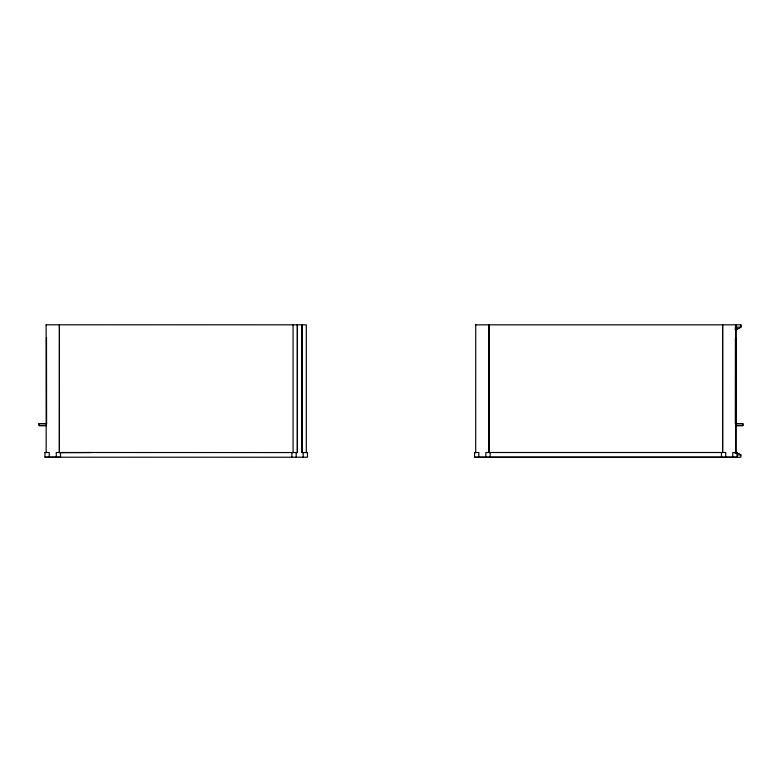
<?xml version="1.0" encoding="UTF-8"?>
<svg xmlns="http://www.w3.org/2000/svg" width="782" height="782" viewBox="0 0 782 782"><rect width="100%" height="100%" fill="white"/><g stroke="black" fill="none" stroke-linecap="round" stroke-linejoin="round"><path stroke-width="1.17" d="M297.356 452.553L297.356 324.823L297.356 452.553L56.265 452.495L56.265 457.167M302.028 452.553L302.028 324.823L302.028 452.553L307.482 452.553L307.482 457.226L44.945 457.206L44.965 452.495M736.996 452.807L735.833 451.791M737.485 329.271L735.1 329.271M737.973 453.531L735.1 453.052M475.691 324.833L740.896 324.833L740.896 327.169L738.941 328.548L735.833 328.548M735.833 330.287L736.996 329.271M46.109 324.804L306.309 324.823L306.309 452.553M735.051 327.169L740.896 327.169L740.896 324.833M735.1 329.027L737.973 328.548M39.217 423.658L39.217 425.603L46.197 425.574L39.1 425.603L39.188 423.629L46.588 423.629L46.5 337.658M39.1 423.658L46.617 423.658M735.803 425.584L742.812 425.584L742.812 423.639L735.412 423.639L735.5 337.668L735.5 423.668L742.9 423.668L742.9 425.623L735.891 425.623M44.945 452.534L49.246 452.495L49.246 457.167M474.518 452.573L478.838 452.504L478.838 457.177M737.055 452.553L732.754 452.504L732.754 457.177M59.412 452.67L90.565 452.553M735.1 452.807L737.485 453.052M736.869 453.531L738.941 453.531L740.896 454.909L740.896 457.245L474.518 457.245L474.557 452.504M737.387 454.909L740.896 454.909M44.965 457.167L60.605 457.177M474.557 457.177L737.035 457.177L737.035 452.504M735.891 452.553L735.862 324.774L735.833 452.573M725.735 457.177L725.735 452.504L485.847 452.504L485.847 457.177M721.454 452.504L721.454 457.177M490.138 452.504L490.138 457.177M475.73 324.774L475.691 452.573M303.191 452.553L303.191 457.226M296.183 452.553L296.183 457.226M293.074 324.823L293.074 452.553M291.901 452.553L291.901 457.226M60.546 452.495L60.517 457.206M46.138 324.755L46.167 452.553M488.965 324.774L488.965 452.504L488.965 324.774M722.627 324.774L722.627 452.504L722.627 324.774M59.412 452.553L59.412 324.823L59.354 452.534"/></g></svg>
